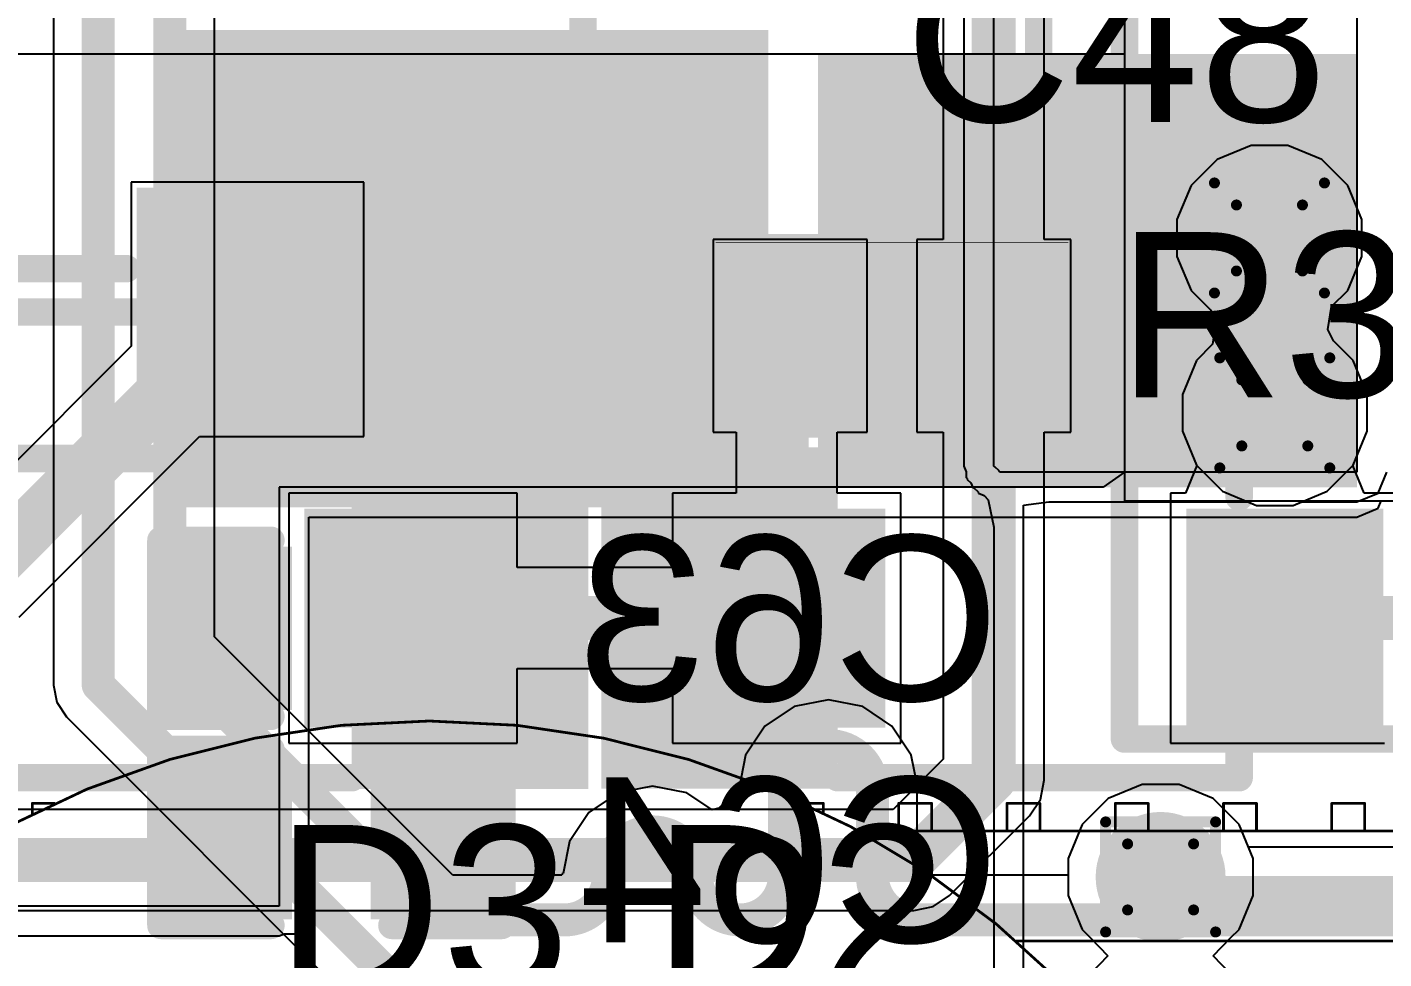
# Model space of a CAD drawing. Header units: inches. Extents: x -6 to 5433, y -4 to 5447.
# Drawn here: x 13.39 to 19.66, y 5.15 to 9.46 of the extents above; entities that cross this region are included whole.
import ezdxf

# ---------------------------------------------------------------- set-up
doc = ezdxf.new("R2010")
doc.units = ezdxf.units.IN
for name, color, linetype in [('Bottom Layer', 5, 'Continuous'), ('Bottom Overlay', 54, 'Continuous'), ('Bottom Paste', 16, 'Continuous'), ('Bottom Solder', 6, 'Continuous'), ('Drill Drawing', 1, 'Continuous'), ('Ground', 16, 'Continuous'), ('Mechanical 4', 56, 'Continuous'), ('Power', 76, 'Continuous'), ('Top Layer', 1, 'Continuous'), ('Top Overlay', 2, 'Continuous'), ('Top Paste', 8, 'Continuous'), ('Top Solder', 216, 'Continuous'), ('Via Holes', 16, 'Continuous')]:
    doc.layers.add(name, color=color, linetype=linetype)
doc.styles.add('Arial', font='', dxfattribs={"height": 0.2})
doc.styles.get('Arial').set_extended_font_data('Arial')

msp = doc.modelspace()

# ---------------------------------------------------------------- hatches: boundary and pattern name
at = {"layer": 'Bottom Layer'}
for points in [[(16.7119, 9.3406), (16.7119, 7.3406), (14.2119, 7.3406), (14.2119, 9.3406)], [(17.043, 7.3316), (19.5319, 7.3316), (19.5319, 9.3317), (17.043, 9.3317)], [(14.097, 6.3627), (14.097, 6.9977), (14.5542, 6.9977), (14.5542, 6.3627)], [(15.0368, 6.3627), (15.0368, 6.9977), (15.494, 6.9977), (15.494, 6.3627)], [(14.097, 5.3976), (14.097, 6.0326), (14.5542, 6.0326), (14.5542, 5.3976)], [(15.0368, 5.3976), (15.0368, 6.0326), (15.494, 6.0326), (15.494, 5.3976)]]:
    msp.add_hatch(color=5, dxfattribs=at).paths.add_polyline_path(points)
h = msp.add_hatch(color=5, dxfattribs=at)
edge = h.paths.add_edge_path()
edge.add_arc((19.1277, 8.4823), 0.3, 0, 360)
h = msp.add_hatch(color=5, dxfattribs=at)
edge = h.paths.add_edge_path()
edge.add_arc((19.1524, 7.6748), 0.3, 0, 360)
h = msp.add_hatch(color=5, dxfattribs=at)
edge = h.paths.add_edge_path()
edge.add_arc((18.6251, 5.5325), 0.3, 0, 360)
at = {"layer": 'Bottom Paste'}
for points in [[(16.7119, 9.3406), (16.7119, 7.3406), (14.2119, 7.3406), (14.2119, 9.3406)], [(14.097, 6.3627), (14.097, 6.9977), (14.5542, 6.9977), (14.5542, 6.3627)], [(15.0368, 6.3627), (15.0368, 6.9977), (15.494, 6.9977), (15.494, 6.3627)], [(14.097, 5.3976), (14.097, 6.0326), (14.5542, 6.0326), (14.5542, 5.3976)], [(15.0368, 5.3976), (15.0368, 6.0326), (15.494, 6.0326), (15.494, 5.3976)]]:
    msp.add_hatch(color=16, dxfattribs=at).paths.add_polyline_path(points)
at = {"layer": 'Bottom Solder'}
for points in [[(16.8135, 9.4422), (16.8135, 7.239), (14.1103, 7.239), (14.1103, 9.4422)], [(14.037, 6.3027), (14.037, 7.0577), (14.6142, 7.0577), (14.6142, 6.3027)], [(14.9768, 6.3027), (14.9768, 7.0577), (15.554, 7.0577), (15.554, 6.3027)], [(14.037, 5.3376), (14.037, 6.0926), (14.6142, 6.0926), (14.6142, 5.3376)], [(14.9768, 5.3376), (14.9768, 6.0926), (15.554, 6.0926), (15.554, 5.3376)]]:
    msp.add_hatch(color=6, dxfattribs=at).paths.add_polyline_path(points)
at = {"layer": 'Ground'}
h = msp.add_hatch(color=16, dxfattribs=at)
edge = h.paths.add_edge_path()
edge.add_arc((19.1277, 8.4823), 0.3, 0, 360)
h = msp.add_hatch(color=16, dxfattribs=at)
edge = h.paths.add_edge_path()
edge.add_arc((19.1524, 7.6748), 0.3, 0, 360)
h = msp.add_hatch(color=16, dxfattribs=at)
edge = h.paths.add_edge_path()
edge.add_arc((18.6251, 5.5325), 0.3, 0, 360)
at = {"layer": 'Power'}
h = msp.add_hatch(color=76, dxfattribs=at)
edge = h.paths.add_edge_path()
edge.add_arc((19.1277, 8.4823), 0.3, 0, 360)
h = msp.add_hatch(color=76, dxfattribs=at)
edge = h.paths.add_edge_path()
edge.add_arc((19.1524, 7.6748), 0.3, 0, 360)
h = msp.add_hatch(color=76, dxfattribs=at)
edge = h.paths.add_edge_path()
edge.add_arc((18.6251, 5.5325), 0.3, 0, 360)
at = {"layer": 'Top Layer'}
h = msp.add_hatch(color=1, dxfattribs=at)
edge = h.paths.add_edge_path()
edge.add_arc((19.1277, 8.4823), 0.3, 0, 360)
for points in [[(14.8178, 7.6934), (13.9978, 7.6934), (13.9978, 8.6134), (14.8178, 8.6134)], [(17.1431, 8.3482), (17.1431, 7.7132), (16.6859, 7.7132), (16.6859, 8.3482)], [(18.0829, 8.3482), (18.0829, 7.7132), (17.6257, 7.7132), (17.6257, 8.3482)], [(14.7259, 7.1774), (15.5259, 7.1774), (15.5259, 6.2774), (14.7259, 6.2774)], [(17.2981, 6.2774), (16.4981, 6.2774), (16.4981, 7.1774), (17.2981, 7.1774)], [(19.5981, 6.2774), (18.7981, 6.2774), (18.7981, 7.1774), (19.5981, 7.1774)]]:
    msp.add_hatch(color=1, dxfattribs=at).paths.add_polyline_path(points)
h = msp.add_hatch(color=1, dxfattribs=at)
edge = h.paths.add_edge_path()
edge.add_arc((19.1524, 7.6748), 0.3, 0, 360)
h = msp.add_hatch(color=1, dxfattribs=at)
edge = h.paths.add_edge_path()
edge.add_arc((18.6251, 5.5325), 0.3, 0, 360)
at = {"layer": 'Top Overlay'}
for points in [[(15.9814, 7.5141), (14.8892, 7.5141), (14.8892, 7.2093), (15.9814, 7.2093)], [(16.0415, 7.2106), (17.1337, 7.2106), (17.1337, 7.5154), (16.0415, 7.5154)], [(15.9814, 7.2347), (15.5496, 7.2347), (15.5496, 6.2187), (15.9814, 6.2187)], [(16.0415, 6.22), (16.4733, 6.22), (16.4733, 7.236), (16.0415, 7.236)], [(15.9814, 6.2441), (14.8892, 6.2441), (14.8892, 5.9393), (15.9814, 5.9393)], [(16.0415, 5.9406), (17.1337, 5.9406), (17.1337, 6.2454), (16.0415, 6.2454)]]:
    msp.add_hatch(color=2, dxfattribs=at).paths.add_polyline_path(points)
at = {"layer": 'Top Paste'}
for points in [[(14.8178, 7.6934), (13.9978, 7.6934), (13.9978, 8.6134), (14.8178, 8.6134)], [(17.1431, 8.3482), (17.1431, 7.7132), (16.6859, 7.7132), (16.6859, 8.3482)], [(18.0829, 8.3482), (18.0829, 7.7132), (17.6257, 7.7132), (17.6257, 8.3482)], [(14.7259, 7.1774), (15.5259, 7.1774), (15.5259, 6.2774), (14.7259, 6.2774)], [(17.2981, 6.2774), (16.4981, 6.2774), (16.4981, 7.1774), (17.2981, 7.1774)], [(19.5981, 6.2774), (18.7981, 6.2774), (18.7981, 7.1774), (19.5981, 7.1774)]]:
    msp.add_hatch(color=8, dxfattribs=at).paths.add_polyline_path(points)
at = {"layer": 'Top Solder'}
for points in [[(14.9194, 7.5918), (13.8962, 7.5918), (13.8962, 8.715), (14.9194, 8.715)], [(17.1981, 8.4032), (17.1981, 7.6582), (16.6309, 7.6582), (16.6309, 8.4032)], [(18.1379, 8.4032), (18.1379, 7.6582), (17.5707, 7.6582), (17.5707, 8.4032)], [(14.6709, 7.2324), (15.5809, 7.2324), (15.5809, 6.2224), (14.6709, 6.2224)], [(17.3531, 6.2224), (16.4431, 6.2224), (16.4431, 7.2324), (17.3531, 7.2324)], [(19.6531, 6.2224), (18.7431, 6.2224), (18.7431, 7.2324), (19.6531, 7.2324)]]:
    msp.add_hatch(color=216, dxfattribs=at).paths.add_polyline_path(points)
at = {"layer": 'Via Holes'}
h = msp.add_hatch(color=7, dxfattribs=at)
edge = h.paths.add_edge_path()
edge.add_arc((19.1277, 8.4823), 0.15, 0, 360)
h = msp.add_hatch(color=7, dxfattribs=at)
edge = h.paths.add_edge_path()
edge.add_arc((19.1524, 7.6748), 0.15, 0, 360)
h = msp.add_hatch(color=7, dxfattribs=at)
edge = h.paths.add_edge_path()
edge.add_arc((18.6251, 5.5325), 0.15, 0, 360)

# ---------------------------------------------------------------- linework, layer by layer
at = {"layer": 'Bottom Layer'}
for p, q in [((18.4581, 32.069), (18.4581, 7.2691)), ((12.483, 9.3317), (18.4581, 9.3317)), ((18.4581, 9.3317), (18.4581, 7.401)), ((18.4581, 7.401), (18.3599, 7.3316)), ((18.3599, 7.3316), (14.5542, 7.3316)), ((14.5542, 7.3316), (14.5542, 5.3976)), ((18.4581, 7.2691), (36.2891, 7.2691)), ((19.6291, 7.2344), (19.6434, 7.2691)), ((19.6434, 7.2691), (22.5311, 7.2691)), ((19.5319, 7.1942), (19.6291, 7.2344)), ((14.6917, 5.3976), (14.6917, 7.1942)), ((14.6917, 7.1942), (19.5319, 7.1942)), ((18.5402, 5.9595), (18.3832, 5.8945)), ((18.71, 5.9595), (18.5402, 5.9595)), ((18.867, 5.8945), (18.71, 5.9595)), ((18.3832, 5.8945), (18.2631, 5.7744)), ((18.9871, 5.7744), (18.867, 5.8945)), ((18.2631, 5.7744), (18.1981, 5.6174)), ((19.0521, 5.6174), (18.9871, 5.7744)), ((18.1981, 5.6174), (18.1981, 5.4475)), ((19.0521, 5.4475), (19.0521, 5.6174)), ((14.5542, 5.3976), (11.4157, 5.3976)), ((14.6812, 5.3723), (14.6917, 5.3976)), ((18.1981, 5.4475), (18.2631, 5.2906)), ((18.9871, 5.2906), (19.0521, 5.4475)), ((14.6812, 5.2706), (14.6812, 5.3723)), ((14.5542, 5.2601), (14.5795, 5.2706)), ((14.5795, 5.2706), (14.6812, 5.2706)), ((18.2631, 5.2906), (18.3018, 5.2519)), ((18.9484, 5.2519), (18.9871, 5.2906)), ((11.4157, 5.2601), (14.5542, 5.2601)), ((18.3018, 5.2519), (18.3818, 5.169)), ((18.8684, 5.169), (18.9484, 5.2519)), ((18.3818, 5.169), (18.3018, 5.086)), ((18.9484, 5.086), (18.8684, 5.169))]:
    msp.add_line(p, q, dxfattribs=at)
at = {"layer": 'Bottom Overlay'}
for points in [[(18.4581, 6.1691, 0.127, 0.127, 0), (18.4581, 33.169, 0.127, 0.127, 0)], [(18.0619, 8.1406, 0.127, 0.127, 0), (18.0619, 13.5406, 0.127, 0.127, 0)], [(12.8619, 8.1406, 0.127, 0.127, 0), (13.9049, 8.1406, 0.127, 0.127, 0)], [(17.0189, 8.1406, 0.127, 0.127, 0), (18.0619, 8.1406, 0.127, 0.127, 0)], [(14.0081, 7.0866, 0.127, 0.127, 0), (14.5161, 7.0866, 0.127, 0.127, 0)], [(14.0081, 6.2738, 0.127, 0.127, 0), (14.0081, 7.0866, 0.127, 0.127, 0)], [(15.0749, 7.0866, 0.127, 0.127, 0), (15.5829, 7.0866, 0.127, 0.127, 0)], [(15.5829, 6.2738, 0.127, 0.127, 0), (15.5829, 7.0866, 0.127, 0.127, 0)], [(14.0081, 6.2738, 0.127, 0.127, 0), (14.5161, 6.2738, 0.127, 0.127, 0)], [(15.0749, 6.2738, 0.127, 0.127, 0), (15.5829, 6.2738, 0.127, 0.127, 0)], [(18.4581, 6.1691, 0.127, 0.127, 0), (20.5123, 6.1691, 0.127, 0.127, 0)], [(14.0081, 6.1215, 0.127, 0.127, 0), (14.5161, 6.1215, 0.127, 0.127, 0)], [(14.0081, 5.3087, 0.127, 0.127, 0), (14.0081, 6.1215, 0.127, 0.127, 0)], [(15.0749, 6.1215, 0.127, 0.127, 0), (15.5829, 6.1215, 0.127, 0.127, 0)], [(15.5829, 5.3087, 0.127, 0.127, 0), (15.5829, 6.1215, 0.127, 0.127, 0)], [(14.0081, 5.3087, 0.127, 0.127, 0), (14.5161, 5.3087, 0.127, 0.127, 0)], [(15.0749, 5.3087, 0.127, 0.127, 0), (15.5829, 5.3087, 0.127, 0.127, 0)]]:
    msp.add_lwpolyline(points, format="xyseb", dxfattribs=at)
for points in [[(13.8731, 8.1406, 0.0635, 0.0635, 1), (13.9366, 8.1406, 0.0635, 0.0635, 1)], [(16.9871, 8.1406, 0.0635, 0.0635, 1), (17.0506, 8.1406, 0.0635, 0.0635, 1)], [(18.0301, 8.1406, 0.0635, 0.0635, 1), (18.0936, 8.1406, 0.0635, 0.0635, 1)], [(18.0301, 8.1406, 0.0635, 0.0635, 1), (18.0936, 8.1406, 0.0635, 0.0635, 1)], [(13.9764, 7.0866, 0.0635, 0.0635, 1), (14.0398, 7.0866, 0.0635, 0.0635, 1)], [(13.9764, 7.0866, 0.0635, 0.0635, 1), (14.0398, 7.0866, 0.0635, 0.0635, 1)], [(14.4843, 7.0866, 0.0635, 0.0635, 1), (14.5479, 7.0866, 0.0635, 0.0635, 1)], [(15.0432, 7.0866, 0.0635, 0.0635, 1), (15.1067, 7.0866, 0.0635, 0.0635, 1)], [(15.5511, 7.0866, 0.0635, 0.0635, 1), (15.6146, 7.0866, 0.0635, 0.0635, 1)], [(15.5511, 7.0866, 0.0635, 0.0635, 1), (15.6146, 7.0866, 0.0635, 0.0635, 1)], [(13.9764, 6.2738, 0.0635, 0.0635, 1), (14.0398, 6.2738, 0.0635, 0.0635, 1)], [(13.9764, 6.2738, 0.0635, 0.0635, 1), (14.0398, 6.2738, 0.0635, 0.0635, 1)], [(14.4843, 6.2738, 0.0635, 0.0635, 1), (14.5479, 6.2738, 0.0635, 0.0635, 1)], [(15.0432, 6.2738, 0.0635, 0.0635, 1), (15.1067, 6.2738, 0.0635, 0.0635, 1)], [(15.5511, 6.2738, 0.0635, 0.0635, 1), (15.6146, 6.2738, 0.0635, 0.0635, 1)], [(15.5511, 6.2738, 0.0635, 0.0635, 1), (15.6146, 6.2738, 0.0635, 0.0635, 1)], [(18.4264, 6.1691, 0.0635, 0.0635, 1), (18.4899, 6.1691, 0.0635, 0.0635, 1)], [(18.4264, 6.1691, 0.0635, 0.0635, 1), (18.4899, 6.1691, 0.0635, 0.0635, 1)], [(13.9764, 6.1215, 0.0635, 0.0635, 1), (14.0398, 6.1215, 0.0635, 0.0635, 1)], [(13.9764, 6.1215, 0.0635, 0.0635, 1), (14.0398, 6.1215, 0.0635, 0.0635, 1)], [(14.4843, 6.1215, 0.0635, 0.0635, 1), (14.5479, 6.1215, 0.0635, 0.0635, 1)], [(15.0432, 6.1215, 0.0635, 0.0635, 1), (15.1067, 6.1215, 0.0635, 0.0635, 1)], [(15.5511, 6.1215, 0.0635, 0.0635, 1), (15.6146, 6.1215, 0.0635, 0.0635, 1)], [(15.5511, 6.1215, 0.0635, 0.0635, 1), (15.6146, 6.1215, 0.0635, 0.0635, 1)], [(13.9764, 5.3087, 0.0635, 0.0635, 1), (14.0398, 5.3087, 0.0635, 0.0635, 1)], [(13.9764, 5.3087, 0.0635, 0.0635, 1), (14.0398, 5.3087, 0.0635, 0.0635, 1)], [(14.4843, 5.3087, 0.0635, 0.0635, 1), (14.5479, 5.3087, 0.0635, 0.0635, 1)], [(15.0432, 5.3087, 0.0635, 0.0635, 1), (15.1067, 5.3087, 0.0635, 0.0635, 1)], [(15.5511, 5.3087, 0.0635, 0.0635, 1), (15.6146, 5.3087, 0.0635, 0.0635, 1)], [(15.5511, 5.3087, 0.0635, 0.0635, 1), (15.6146, 5.3087, 0.0635, 0.0635, 1)]]:
    msp.add_lwpolyline(points, format="xyseb", close=True, dxfattribs=at)
at = {"layer": 'Drill Drawing'}
for points in [[(18.8737, 8.7363, 0.0508, 0.0508, 0), (19.3817, 8.7363, 0.0508, 0.0508, 0)], [(18.8737, 8.2283, 0.0508, 0.0508, 0), (18.8737, 8.7363, 0.0508, 0.0508, 0)], [(19.3817, 8.2283, 0.0508, 0.0508, 0), (19.3817, 8.7363, 0.0508, 0.0508, 0)], [(18.9753, 8.6347, 0.0508, 0.0508, 0), (19.2801, 8.6347, 0.0508, 0.0508, 0)], [(18.9753, 8.3299, 0.0508, 0.0508, 0), (18.9753, 8.6347, 0.0508, 0.0508, 0)], [(19.2801, 8.3299, 0.0508, 0.0508, 0), (19.2801, 8.6347, 0.0508, 0.0508, 0)], [(18.9753, 8.3299, 0.0508, 0.0508, 0), (19.2801, 8.3299, 0.0508, 0.0508, 0)], [(18.8737, 8.2283, 0.0508, 0.0508, 0), (19.3817, 8.2283, 0.0508, 0.0508, 0)], [(18.8984, 7.9288, 0.0508, 0.0508, 0), (19.4064, 7.9288, 0.0508, 0.0508, 0)], [(18.8984, 7.4208, 0.0508, 0.0508, 0), (18.8984, 7.9288, 0.0508, 0.0508, 0)], [(19.4064, 7.4208, 0.0508, 0.0508, 0), (19.4064, 7.9288, 0.0508, 0.0508, 0)], [(19, 7.8272, 0.0508, 0.0508, 0), (19.3048, 7.8272, 0.0508, 0.0508, 0)], [(19, 7.5224, 0.0508, 0.0508, 0), (19, 7.8272, 0.0508, 0.0508, 0)], [(19.3048, 7.5224, 0.0508, 0.0508, 0), (19.3048, 7.8272, 0.0508, 0.0508, 0)], [(19, 7.5224, 0.0508, 0.0508, 0), (19.3048, 7.5224, 0.0508, 0.0508, 0)], [(18.8984, 7.4208, 0.0508, 0.0508, 0), (19.4064, 7.4208, 0.0508, 0.0508, 0)], [(18.3711, 5.7865, 0.0508, 0.0508, 0), (18.8791, 5.7865, 0.0508, 0.0508, 0)], [(18.3711, 5.2785, 0.0508, 0.0508, 0), (18.3711, 5.7865, 0.0508, 0.0508, 0)], [(18.8791, 5.2785, 0.0508, 0.0508, 0), (18.8791, 5.7865, 0.0508, 0.0508, 0)], [(18.4727, 5.6849, 0.0508, 0.0508, 0), (18.7775, 5.6849, 0.0508, 0.0508, 0)], [(18.4727, 5.3801, 0.0508, 0.0508, 0), (18.4727, 5.6849, 0.0508, 0.0508, 0)], [(18.7775, 5.3801, 0.0508, 0.0508, 0), (18.7775, 5.6849, 0.0508, 0.0508, 0)], [(18.4727, 5.3801, 0.0508, 0.0508, 0), (18.7775, 5.3801, 0.0508, 0.0508, 0)], [(18.3711, 5.2785, 0.0508, 0.0508, 0), (18.8791, 5.2785, 0.0508, 0.0508, 0)]]:
    msp.add_lwpolyline(points, format="xyseb", dxfattribs=at)
for points in [[(18.861, 8.7363, 0.0254, 0.0254, 1), (18.8864, 8.7363, 0.0254, 0.0254, 1)], [(18.861, 8.7363, 0.0254, 0.0254, 1), (18.8864, 8.7363, 0.0254, 0.0254, 1)], [(19.369, 8.7363, 0.0254, 0.0254, 1), (19.3944, 8.7363, 0.0254, 0.0254, 1)], [(19.369, 8.7363, 0.0254, 0.0254, 1), (19.3944, 8.7363, 0.0254, 0.0254, 1)], [(18.9626, 8.6347, 0.0254, 0.0254, 1), (18.988, 8.6347, 0.0254, 0.0254, 1)], [(18.9626, 8.6347, 0.0254, 0.0254, 1), (18.988, 8.6347, 0.0254, 0.0254, 1)], [(19.2674, 8.6347, 0.0254, 0.0254, 1), (19.2928, 8.6347, 0.0254, 0.0254, 1)], [(19.2674, 8.6347, 0.0254, 0.0254, 1), (19.2928, 8.6347, 0.0254, 0.0254, 1)], [(18.9626, 8.3299, 0.0254, 0.0254, 1), (18.988, 8.3299, 0.0254, 0.0254, 1)], [(18.9626, 8.3299, 0.0254, 0.0254, 1), (18.988, 8.3299, 0.0254, 0.0254, 1)], [(19.2674, 8.3299, 0.0254, 0.0254, 1), (19.2928, 8.3299, 0.0254, 0.0254, 1)], [(19.2674, 8.3299, 0.0254, 0.0254, 1), (19.2928, 8.3299, 0.0254, 0.0254, 1)], [(18.861, 8.2283, 0.0254, 0.0254, 1), (18.8864, 8.2283, 0.0254, 0.0254, 1)], [(18.861, 8.2283, 0.0254, 0.0254, 1), (18.8864, 8.2283, 0.0254, 0.0254, 1)], [(19.369, 8.2283, 0.0254, 0.0254, 1), (19.3944, 8.2283, 0.0254, 0.0254, 1)], [(19.369, 8.2283, 0.0254, 0.0254, 1), (19.3944, 8.2283, 0.0254, 0.0254, 1)], [(18.8857, 7.9288, 0.0254, 0.0254, 1), (18.9111, 7.9288, 0.0254, 0.0254, 1)], [(18.8857, 7.9288, 0.0254, 0.0254, 1), (18.9111, 7.9288, 0.0254, 0.0254, 1)], [(19.3937, 7.9288, 0.0254, 0.0254, 1), (19.4191, 7.9288, 0.0254, 0.0254, 1)], [(19.3937, 7.9288, 0.0254, 0.0254, 1), (19.4191, 7.9288, 0.0254, 0.0254, 1)], [(18.9873, 7.8272, 0.0254, 0.0254, 1), (19.0127, 7.8272, 0.0254, 0.0254, 1)], [(18.9873, 7.8272, 0.0254, 0.0254, 1), (19.0127, 7.8272, 0.0254, 0.0254, 1)], [(19.2921, 7.8272, 0.0254, 0.0254, 1), (19.3175, 7.8272, 0.0254, 0.0254, 1)], [(19.2921, 7.8272, 0.0254, 0.0254, 1), (19.3175, 7.8272, 0.0254, 0.0254, 1)], [(18.9873, 7.5224, 0.0254, 0.0254, 1), (19.0127, 7.5224, 0.0254, 0.0254, 1)], [(18.9873, 7.5224, 0.0254, 0.0254, 1), (19.0127, 7.5224, 0.0254, 0.0254, 1)], [(19.2921, 7.5224, 0.0254, 0.0254, 1), (19.3175, 7.5224, 0.0254, 0.0254, 1)], [(19.2921, 7.5224, 0.0254, 0.0254, 1), (19.3175, 7.5224, 0.0254, 0.0254, 1)], [(18.8857, 7.4208, 0.0254, 0.0254, 1), (18.9111, 7.4208, 0.0254, 0.0254, 1)], [(18.8857, 7.4208, 0.0254, 0.0254, 1), (18.9111, 7.4208, 0.0254, 0.0254, 1)], [(19.3937, 7.4208, 0.0254, 0.0254, 1), (19.4191, 7.4208, 0.0254, 0.0254, 1)], [(19.3937, 7.4208, 0.0254, 0.0254, 1), (19.4191, 7.4208, 0.0254, 0.0254, 1)], [(18.3584, 5.7865, 0.0254, 0.0254, 1), (18.3838, 5.7865, 0.0254, 0.0254, 1)], [(18.3584, 5.7865, 0.0254, 0.0254, 1), (18.3838, 5.7865, 0.0254, 0.0254, 1)], [(18.8664, 5.7865, 0.0254, 0.0254, 1), (18.8918, 5.7865, 0.0254, 0.0254, 1)], [(18.8664, 5.7865, 0.0254, 0.0254, 1), (18.8918, 5.7865, 0.0254, 0.0254, 1)], [(18.46, 5.6849, 0.0254, 0.0254, 1), (18.4854, 5.6849, 0.0254, 0.0254, 1)], [(18.46, 5.6849, 0.0254, 0.0254, 1), (18.4854, 5.6849, 0.0254, 0.0254, 1)], [(18.7648, 5.6849, 0.0254, 0.0254, 1), (18.7902, 5.6849, 0.0254, 0.0254, 1)], [(18.7648, 5.6849, 0.0254, 0.0254, 1), (18.7902, 5.6849, 0.0254, 0.0254, 1)], [(18.46, 5.3801, 0.0254, 0.0254, 1), (18.4854, 5.3801, 0.0254, 0.0254, 1)], [(18.46, 5.3801, 0.0254, 0.0254, 1), (18.4854, 5.3801, 0.0254, 0.0254, 1)], [(18.7648, 5.3801, 0.0254, 0.0254, 1), (18.7902, 5.3801, 0.0254, 0.0254, 1)], [(18.7648, 5.3801, 0.0254, 0.0254, 1), (18.7902, 5.3801, 0.0254, 0.0254, 1)], [(18.3584, 5.2785, 0.0254, 0.0254, 1), (18.3838, 5.2785, 0.0254, 0.0254, 1)], [(18.3584, 5.2785, 0.0254, 0.0254, 1), (18.3838, 5.2785, 0.0254, 0.0254, 1)], [(18.8664, 5.2785, 0.0254, 0.0254, 1), (18.8918, 5.2785, 0.0254, 0.0254, 1)], [(18.8664, 5.2785, 0.0254, 0.0254, 1), (18.8918, 5.2785, 0.0254, 0.0254, 1)]]:
    msp.add_lwpolyline(points, format="xyseb", close=True, dxfattribs=at)
at = {"layer": 'Ground'}
for p, q in [((13.5115, 18.0597), (13.5115, 6.4186)), ((14.256, 6.6411), (14.256, 17.8372)), ((19.0428, 8.9093), (18.8859, 8.8443)), ((19.2127, 8.9093), (19.0428, 8.9093)), ((19.3696, 8.8443), (19.2127, 8.9093)), ((18.8859, 8.8443), (18.7658, 8.7242)), ((19.4897, 8.7242), (19.3696, 8.8443)), ((18.7658, 8.7242), (18.7007, 8.5672)), ((19.5547, 8.5672), (19.4897, 8.7242)), ((18.7007, 8.5672), (18.7007, 8.3974)), ((19.5547, 8.3974), (19.5547, 8.5672)), ((18.7007, 8.3974), (18.7658, 8.2404)), ((19.4897, 8.2404), (19.5547, 8.3974)), ((18.7658, 8.2404), (18.857, 8.1492)), ((19.415, 8.1657), (19.4897, 8.2404)), ((18.857, 8.1492), (18.882, 8.0965)), ((19.3981, 8.0606), (19.415, 8.1657)), ((18.882, 8.0965), (18.8651, 7.9914)), ((19.4232, 8.0079), (19.3981, 8.0606)), ((18.8651, 7.9914), (18.7904, 7.9167)), ((19.5144, 7.9167), (19.4232, 8.0079)), ((18.7904, 7.9167), (18.7254, 7.7598)), ((19.5794, 7.7598), (19.5144, 7.9167)), ((18.7254, 7.7598), (18.7254, 7.5899)), ((19.5794, 7.5899), (19.5794, 7.7598)), ((18.7254, 7.5899), (18.7904, 7.433)), ((19.5144, 7.433), (19.5794, 7.5899)), ((18.7904, 7.433), (18.9105, 7.3128)), ((19.3942, 7.3128), (19.5144, 7.433)), ((18.9105, 7.3128), (19.0674, 7.2478)), ((19.2373, 7.2478), (19.3942, 7.3128)), ((19.0674, 7.2478), (19.2373, 7.2478)), ((15.3559, 5.5413), (14.256, 6.6411)), ((13.5115, 6.4186), (13.5115, 6.4185)), ((13.5115, 6.4185), (13.5272, 6.3393)), ((13.5272, 6.3393), (13.5721, 6.272)), ((17.0909, 6.3504), (16.9323, 6.3189)), ((17.2495, 6.3189), (17.0909, 6.3504)), ((13.5721, 6.272), (14.9868, 4.8574)), ((16.9323, 6.3189), (16.7979, 6.229)), ((17.3839, 6.229), (17.2495, 6.3189)), ((16.7979, 6.229), (16.7081, 6.0946)), ((17.4737, 6.0946), (17.3839, 6.229)), ((16.7081, 6.0946), (16.6765, 5.936)), ((17.5053, 5.936), (17.4737, 6.0946)), ((18.5402, 5.9595), (18.3832, 5.8945)), ((18.71, 5.9595), (18.5402, 5.9595)), ((18.867, 5.8945), (18.71, 5.9595)), ((16.1195, 5.9201), (15.9851, 5.8303)), ((16.2781, 5.9517), (16.1195, 5.9201)), ((16.4367, 5.9201), (16.2781, 5.9517)), ((16.5535, 5.8421), (16.4367, 5.9201)), ((16.6765, 5.936), (16.5848, 5.8508)), ((17.5013, 5.5494), (17.5013, 5.936)), ((17.5013, 5.936), (17.5053, 5.936)), ((18.3832, 5.8945), (18.2631, 5.7744)), ((18.9871, 5.7744), (18.867, 5.8945)), ((15.9851, 5.8303), (15.8953, 5.6959)), ((16.5848, 5.8508), (16.5535, 5.8421)), ((18.2631, 5.7744), (18.1981, 5.6174)), ((19.0521, 5.6174), (18.9871, 5.7744)), ((15.8953, 5.6959), (15.866, 5.5487)), ((18.1981, 5.6174), (18.1981, 5.5413)), ((19.0521, 5.4475), (19.0521, 5.6174)), ((15.8596, 5.5413), (15.3559, 5.5413)), ((15.862, 5.547), (15.8596, 5.5413)), ((15.866, 5.5487), (15.862, 5.547)), ((17.507, 5.547), (17.5013, 5.5494)), ((17.5094, 5.5413), (17.507, 5.547)), ((18.1981, 5.5413), (17.5094, 5.5413)), ((18.9871, 5.2906), (19.0521, 5.4475)), ((18.9484, 5.2519), (18.9871, 5.2906)), ((18.8684, 5.169), (18.9484, 5.2519)), ((18.9484, 5.086), (18.8684, 5.169))]:
    msp.add_line(p, q, dxfattribs=at)
for points in [[(13.7186, 6.4185, 0.1524, 0.1524, 0), (13.7186, 18.0598, 0.1524, 0.1524, 0)], [(14.0488, 6.5553, 0.1524, 0.1524, 0), (14.0488, 17.923, 0.1524, 0.1524, 0)], [(14.0488, 6.5553, 0.1524, 0.1524, 0), (15.2701, 5.3341, 0.1524, 0.1524, 0)], [(13.7186, 6.4185, 0.1524, 0.1524, 0), (15.1333, 5.0039, 0.1524, 0.1524, 0)], [(16.8877, 5.936, 0.1524, 0.1524, -1), (17.2941, 5.936, 0.1524, 0.1524, 0)], [(16.8877, 5.5373, 0.1524, 0.1524, 0), (16.8877, 5.936, 0.1524, 0.1524, 0)], [(17.2941, 5.5373, 0.1524, 0.1524, 0), (17.2941, 5.936, 0.1524, 0.1524, 0)], [(16.0749, 5.5373, 0.1524, 0.1524, -1), (16.4813, 5.5373, 0.1524, 0.1524, 0)], [(16.0749, 5.5373, 0.1524, 0.1524, -0.414214), (15.8717, 5.3341, 0.1524, 0.1524, 0)], [(16.0749, 5.5373, 0.1524, 0.1524, 0), (16.0749, 5.5373, 0.1524, 0.1524, 0)], [(16.4813, 5.5373, 0.1524, 0.1524, 0), (16.4813, 5.5373, 0.1524, 0.1524, 0)], [(16.8877, 5.5373, 0.1524, 0.1524, -1), (16.4813, 5.5373, 0.1524, 0.1524, 0)], [(17.4973, 5.3341, 0.1524, 0.1524, -0.414214), (17.2941, 5.5373, 0.1524, 0.1524, 0)], [(18.4267, 5.3341, 0.1524, 0.1524, 0), (18.6251, 5.5325, 0.1524, 0.1524, 0)], [(15.2701, 5.3341, 0.1524, 0.1524, 0), (15.5829, 5.3341, 0.1524, 0.1524, 0)], [(15.5829, 5.3341, 0.1524, 0.1524, 0), (15.8717, 5.3341, 0.1524, 0.1524, 0)], [(17.4973, 5.3341, 0.1524, 0.1524, 0), (17.9799, 5.3341, 0.1524, 0.1524, 0)], [(17.9799, 5.3341, 0.1524, 0.1524, 0), (18.4267, 5.3341, 0.1524, 0.1524, 0)]]:
    msp.add_lwpolyline(points, format="xyseb", dxfattribs=at)
for points in [[(14.0107, 6.5553, 0.0762, 0.0762, 1), (14.0869, 6.5553, 0.0762, 0.0762, 1)], [(14.0107, 6.5553, 0.0762, 0.0762, 1), (14.0869, 6.5553, 0.0762, 0.0762, 1)], [(13.6805, 6.4185, 0.0762, 0.0762, 1), (13.7567, 6.4185, 0.0762, 0.0762, 1)], [(13.6805, 6.4185, 0.0762, 0.0762, 1), (13.7567, 6.4185, 0.0762, 0.0762, 1)], [(16.8496, 5.936, 0.0762, 0.0762, 1), (16.9258, 5.936, 0.0762, 0.0762, 1)], [(16.8496, 5.936, 0.0762, 0.0762, 1), (16.9258, 5.936, 0.0762, 0.0762, 1)], [(17.256, 5.936, 0.0762, 0.0762, 1), (17.3322, 5.936, 0.0762, 0.0762, 1)], [(17.256, 5.936, 0.0762, 0.0762, 1), (17.3322, 5.936, 0.0762, 0.0762, 1)], [(16.0368, 5.5373, 0.0762, 0.0762, 1), (16.113, 5.5373, 0.0762, 0.0762, 1)], [(16.0368, 5.5373, 0.0762, 0.0762, 1), (16.113, 5.5373, 0.0762, 0.0762, 1)], [(16.0368, 5.5373, 0.0762, 0.0762, 1), (16.113, 5.5373, 0.0762, 0.0762, 1)], [(16.0368, 5.5373, 0.0762, 0.0762, 1), (16.113, 5.5373, 0.0762, 0.0762, 1)], [(16.4432, 5.5373, 0.0762, 0.0762, 1), (16.5194, 5.5373, 0.0762, 0.0762, 1)], [(16.4432, 5.5373, 0.0762, 0.0762, 1), (16.5194, 5.5373, 0.0762, 0.0762, 1)], [(16.4432, 5.5373, 0.0762, 0.0762, 1), (16.5194, 5.5373, 0.0762, 0.0762, 1)], [(16.4432, 5.5373, 0.0762, 0.0762, 1), (16.5194, 5.5373, 0.0762, 0.0762, 1)], [(16.8496, 5.5373, 0.0762, 0.0762, 1), (16.9258, 5.5373, 0.0762, 0.0762, 1)], [(16.8496, 5.5373, 0.0762, 0.0762, 1), (16.9258, 5.5373, 0.0762, 0.0762, 1)], [(17.256, 5.5373, 0.0762, 0.0762, 1), (17.3322, 5.5373, 0.0762, 0.0762, 1)], [(17.256, 5.5373, 0.0762, 0.0762, 1), (17.3322, 5.5373, 0.0762, 0.0762, 1)], [(18.587, 5.5325, 0.0762, 0.0762, 1), (18.6632, 5.5325, 0.0762, 0.0762, 1)], [(15.232, 5.3341, 0.0762, 0.0762, 1), (15.3082, 5.3341, 0.0762, 0.0762, 1)], [(15.232, 5.3341, 0.0762, 0.0762, 1), (15.3082, 5.3341, 0.0762, 0.0762, 1)], [(15.5448, 5.3341, 0.0762, 0.0762, 1), (15.621, 5.3341, 0.0762, 0.0762, 1)], [(15.5448, 5.3341, 0.0762, 0.0762, 1), (15.621, 5.3341, 0.0762, 0.0762, 1)], [(15.8336, 5.3341, 0.0762, 0.0762, 1), (15.9098, 5.3341, 0.0762, 0.0762, 1)], [(15.8336, 5.3341, 0.0762, 0.0762, 1), (15.9098, 5.3341, 0.0762, 0.0762, 1)], [(17.4592, 5.3341, 0.0762, 0.0762, 1), (17.5354, 5.3341, 0.0762, 0.0762, 1)], [(17.4592, 5.3341, 0.0762, 0.0762, 1), (17.5354, 5.3341, 0.0762, 0.0762, 1)], [(17.9418, 5.3341, 0.0762, 0.0762, 1), (18.018, 5.3341, 0.0762, 0.0762, 1)], [(17.9418, 5.3341, 0.0762, 0.0762, 1), (18.018, 5.3341, 0.0762, 0.0762, 1)], [(18.3886, 5.3341, 0.0762, 0.0762, 1), (18.4648, 5.3341, 0.0762, 0.0762, 1)], [(18.3886, 5.3341, 0.0762, 0.0762, 1), (18.4648, 5.3341, 0.0762, 0.0762, 1)]]:
    msp.add_lwpolyline(points, format="xyseb", close=True, dxfattribs=at)
at = {"layer": 'Mechanical 4'}
for points in [[(19.3747, 2.125, 0.0127, 0.0127, 1), (11.1197, 2.125, 0.0127, 0.0127, 1)], [(13.4109, 5.872, 0.00635, 0.00635, 1), (13.4173, 5.872, 0.00635, 0.00635, 1)], [(13.4109, 5.872, 0.00635, 0.00635, 1), (13.4173, 5.872, 0.00635, 0.00635, 1)], [(13.4109, 5.8231, 0.00635, 0.00635, 1), (13.4173, 5.8231, 0.00635, 0.00635, 1)], [(13.5131, 5.872, 0.00635, 0.00635, 1), (13.5194, 5.872, 0.00635, 0.00635, 1)], [(16.975, 5.872, 0.00635, 0.00635, 1), (16.9814, 5.872, 0.00635, 0.00635, 1)], [(17.0642, 5.872, 0.00635, 0.00635, 1), (17.0706, 5.872, 0.00635, 0.00635, 1)], [(17.0642, 5.872, 0.00635, 0.00635, 1), (17.0706, 5.872, 0.00635, 0.00635, 1)], [(17.0642, 5.8295, 0.00635, 0.00635, 1), (17.0706, 5.8295, 0.00635, 0.00635, 1)], [(17.4119, 5.872, 0.00635, 0.00635, 1), (17.4183, 5.872, 0.00635, 0.00635, 1)], [(17.4119, 5.872, 0.00635, 0.00635, 1), (17.4183, 5.872, 0.00635, 0.00635, 1)], [(17.5643, 5.872, 0.00635, 0.00635, 1), (17.5707, 5.872, 0.00635, 0.00635, 1)], [(17.5643, 5.872, 0.00635, 0.00635, 1), (17.5707, 5.872, 0.00635, 0.00635, 1)], [(17.9121, 5.872, 0.00635, 0.00635, 1), (17.9184, 5.872, 0.00635, 0.00635, 1)], [(17.9121, 5.872, 0.00635, 0.00635, 1), (17.9184, 5.872, 0.00635, 0.00635, 1)], [(18.0645, 5.872, 0.00635, 0.00635, 1), (18.0708, 5.872, 0.00635, 0.00635, 1)], [(18.0645, 5.872, 0.00635, 0.00635, 1), (18.0708, 5.872, 0.00635, 0.00635, 1)], [(18.4122, 5.872, 0.00635, 0.00635, 1), (18.4185, 5.872, 0.00635, 0.00635, 1)], [(18.4122, 5.872, 0.00635, 0.00635, 1), (18.4185, 5.872, 0.00635, 0.00635, 1)], [(18.5646, 5.872, 0.00635, 0.00635, 1), (18.5709, 5.872, 0.00635, 0.00635, 1)], [(18.5646, 5.872, 0.00635, 0.00635, 1), (18.5709, 5.872, 0.00635, 0.00635, 1)], [(18.9123, 5.872, 0.00635, 0.00635, 1), (18.9187, 5.872, 0.00635, 0.00635, 1)], [(18.9123, 5.872, 0.00635, 0.00635, 1), (18.9187, 5.872, 0.00635, 0.00635, 1)], [(19.0647, 5.872, 0.00635, 0.00635, 1), (19.0711, 5.872, 0.00635, 0.00635, 1)], [(19.0647, 5.872, 0.00635, 0.00635, 1), (19.0711, 5.872, 0.00635, 0.00635, 1)], [(19.4124, 5.872, 0.00635, 0.00635, 1), (19.4188, 5.872, 0.00635, 0.00635, 1)], [(19.4124, 5.872, 0.00635, 0.00635, 1), (19.4188, 5.872, 0.00635, 0.00635, 1)], [(19.5648, 5.872, 0.00635, 0.00635, 1), (19.5712, 5.872, 0.00635, 0.00635, 1)], [(19.5648, 5.872, 0.00635, 0.00635, 1), (19.5712, 5.872, 0.00635, 0.00635, 1)], [(17.2278, 5.7445, 0.00635, 0.00635, 1), (17.2342, 5.7445, 0.00635, 0.00635, 1)], [(17.4119, 5.7445, 0.00635, 0.00635, 1), (17.4183, 5.7445, 0.00635, 0.00635, 1)], [(17.5643, 5.7445, 0.00635, 0.00635, 1), (17.5707, 5.7445, 0.00635, 0.00635, 1)], [(17.9121, 5.7445, 0.00635, 0.00635, 1), (17.9184, 5.7445, 0.00635, 0.00635, 1)], [(18.0645, 5.7445, 0.00635, 0.00635, 1), (18.0708, 5.7445, 0.00635, 0.00635, 1)], [(18.4122, 5.7445, 0.00635, 0.00635, 1), (18.4185, 5.7445, 0.00635, 0.00635, 1)], [(18.5646, 5.7445, 0.00635, 0.00635, 1), (18.5709, 5.7445, 0.00635, 0.00635, 1)], [(18.9123, 5.7445, 0.00635, 0.00635, 1), (18.9187, 5.7445, 0.00635, 0.00635, 1)], [(19.0647, 5.7445, 0.00635, 0.00635, 1), (19.0711, 5.7445, 0.00635, 0.00635, 1)], [(19.4124, 5.7445, 0.00635, 0.00635, 1), (19.4188, 5.7445, 0.00635, 0.00635, 1)], [(19.5648, 5.7445, 0.00635, 0.00635, 1), (19.5712, 5.7445, 0.00635, 0.00635, 1)], [(17.956, 5.2365, 0.00635, 0.00635, 1), (17.9624, 5.2365, 0.00635, 0.00635, 1)]]:
    msp.add_lwpolyline(points, format="xyseb", close=True, dxfattribs=at)
for points in [[(13.4141, 5.8231, 0.0127, 0.0127, 0), (13.4141, 5.872, 0.0127, 0.0127, 0)], [(13.4141, 5.872, 0.0127, 0.0127, 0), (13.5163, 5.872, 0.0127, 0.0127, 0)], [(16.9782, 5.872, 0.0127, 0.0127, 0), (17.0674, 5.872, 0.0127, 0.0127, 0)], [(17.0674, 5.8295, 0.0127, 0.0127, 0), (17.0674, 5.872, 0.0127, 0.0127, 0)], [(17.4151, 5.7445, 0.0127, 0.0127, 0), (17.4151, 5.872, 0.0127, 0.0127, 0)], [(17.4151, 5.872, 0.0127, 0.0127, 0), (17.5675, 5.872, 0.0127, 0.0127, 0)], [(17.5675, 5.7445, 0.0127, 0.0127, 0), (17.5675, 5.872, 0.0127, 0.0127, 0)], [(17.9152, 5.7445, 0.0127, 0.0127, 0), (17.9152, 5.872, 0.0127, 0.0127, 0)], [(17.9152, 5.872, 0.0127, 0.0127, 0), (18.0676, 5.872, 0.0127, 0.0127, 0)], [(18.0676, 5.7445, 0.0127, 0.0127, 0), (18.0676, 5.872, 0.0127, 0.0127, 0)], [(18.4154, 5.7445, 0.0127, 0.0127, 0), (18.4154, 5.872, 0.0127, 0.0127, 0)], [(18.4154, 5.872, 0.0127, 0.0127, 0), (18.5678, 5.872, 0.0127, 0.0127, 0)], [(18.5678, 5.7445, 0.0127, 0.0127, 0), (18.5678, 5.872, 0.0127, 0.0127, 0)], [(18.9155, 5.7445, 0.0127, 0.0127, 0), (18.9155, 5.872, 0.0127, 0.0127, 0)], [(18.9155, 5.872, 0.0127, 0.0127, 0), (19.0679, 5.872, 0.0127, 0.0127, 0)], [(19.0679, 5.7445, 0.0127, 0.0127, 0), (19.0679, 5.872, 0.0127, 0.0127, 0)], [(19.4156, 5.7445, 0.0127, 0.0127, 0), (19.4156, 5.872, 0.0127, 0.0127, 0)], [(19.4156, 5.872, 0.0127, 0.0127, 0), (19.568, 5.872, 0.0127, 0.0127, 0)], [(19.568, 5.7445, 0.0127, 0.0127, 0), (19.568, 5.872, 0.0127, 0.0127, 0)], [(17.231, 5.7445, 0.0127, 0.0127, 0), (25.9025, 5.7445, 0.0127, 0.0127, 0)], [(17.9592, 5.2365, 0.0127, 0.0127, 0), (25.3374, 5.2365, 0.0127, 0.0127, 0)]]:
    msp.add_lwpolyline(points, format="xyseb", dxfattribs=at)
at = {"layer": 'Power'}
for p, q in [((17.7169, 10.5185), (17.7169, 7.4283)), ((17.8543, 7.4283), (17.8543, 10.5185)), ((19.5319, 9.7671), (19.5319, 7.401)), ((17.7169, 7.4283), (17.7273, 7.403)), ((17.7273, 7.403), (17.7273, 7.3757)), ((17.8602, 7.4258), (17.8543, 7.4283)), ((17.8543, 7.4283), (17.8543, 7.4283)), ((17.8792, 7.4069), (17.8602, 7.4258)), ((17.8817, 7.401), (17.8792, 7.4069)), ((19.5319, 7.401), (17.8817, 7.401)), ((19.6291, 7.3038), (19.6693, 7.401)), ((17.7273, 7.3757), (17.731, 7.372)), ((17.731, 7.372), (17.7314, 7.3668)), ((17.7314, 7.3668), (17.7314, 7.3668)), ((17.7314, 7.3668), (17.7485, 7.352)), ((17.7485, 7.352), (17.7571, 7.3311)), ((17.7571, 7.3311), (17.763, 7.3286)), ((17.763, 7.3286), (17.782, 7.3097)), ((17.782, 7.3097), (17.782, 7.3097)), ((17.782, 7.3097), (17.7845, 7.3038)), ((17.7845, 7.3038), (17.8097, 7.2933)), ((17.8097, 7.2933), (17.8291, 7.274)), ((17.8291, 7.274), (17.8543, 7.147)), ((19.5319, 7.2635), (19.6291, 7.3038)), ((17.9918, 7.2487), (18.1091, 7.2635)), ((17.9918, 3.8559), (17.9918, 7.2487)), ((18.1091, 7.2635), (19.0296, 7.2635)), ((19.0296, 7.2635), (19.0674, 7.2478)), ((19.0674, 7.2478), (19.2373, 7.2478)), ((19.2373, 7.2478), (19.2751, 7.2635)), ((19.2751, 7.2635), (19.5319, 7.2635)), ((17.8543, 7.147), (17.8543, 3.8559)), ((18.5402, 5.9595), (18.3832, 5.8945)), ((18.71, 5.9595), (18.5402, 5.9595)), ((18.867, 5.8945), (18.71, 5.9595)), ((18.3832, 5.8945), (18.2631, 5.7744)), ((18.9871, 5.7744), (18.867, 5.8945)), ((18.2631, 5.7744), (18.1981, 5.6174)), ((19.0521, 5.6174), (18.9871, 5.7744)), ((18.1981, 5.6174), (18.1981, 5.4475)), ((19.0521, 5.4475), (19.0521, 5.6174)), ((18.1981, 5.4475), (18.2631, 5.2906)), ((18.9871, 5.2906), (19.0521, 5.4475)), ((18.2631, 5.2906), (18.3018, 5.2519)), ((18.9484, 5.2519), (18.9871, 5.2906)), ((18.3018, 5.2519), (18.3818, 5.169)), ((18.8684, 5.169), (18.9484, 5.2519)), ((18.3818, 5.169), (18.3018, 5.086)), ((18.9484, 5.086), (18.8684, 5.169))]:
    msp.add_line(p, q, dxfattribs=at)
at = {"layer": 'Top Layer'}
for p, q in [((17.6212, 10.6293), (17.6212, 8.4752)), ((18.0874, 8.4752), (18.0874, 10.5959)), ((19.0428, 8.9093), (18.8859, 8.8443)), ((19.2127, 8.9093), (19.0428, 8.9093)), ((19.3696, 8.8443), (19.2127, 8.9093)), ((18.8859, 8.8443), (18.7658, 8.7242)), ((19.4897, 8.7242), (19.3696, 8.8443)), ((14.9448, 8.7404), (13.8708, 8.7404)), ((13.8708, 8.7404), (13.8708, 7.9826)), ((14.9448, 7.5664), (14.9448, 8.7404)), ((18.7658, 8.7242), (18.7007, 8.5672)), ((19.5547, 8.5672), (19.4897, 8.7242)), ((18.7007, 8.5672), (18.7007, 8.3974)), ((19.5547, 8.3974), (19.5547, 8.5672)), ((17.2701, 8.4752), (16.5589, 8.4752)), ((16.5589, 8.4752), (16.5589, 7.5862)), ((17.2701, 7.5862), (17.2701, 8.4752)), ((17.6212, 8.4752), (17.4987, 8.4752)), ((17.4987, 8.4752), (17.4987, 7.5862)), ((18.2099, 8.4752), (18.0874, 8.4752)), ((18.2099, 7.5862), (18.2099, 8.4752)), ((18.7007, 8.3974), (18.7658, 8.2404)), ((19.4897, 8.2404), (19.5547, 8.3974)), ((18.7658, 8.2404), (18.857, 8.1492)), ((19.415, 8.1657), (19.4897, 8.2404)), ((18.857, 8.1492), (18.882, 8.0965)), ((19.3981, 8.0606), (19.415, 8.1657)), ((18.882, 8.0965), (18.8651, 7.9914)), ((19.4232, 8.0079), (19.3981, 8.0606)), ((13.8708, 7.9826), (13.1925, 7.3044)), ((18.8651, 7.9914), (18.7904, 7.9167)), ((19.5144, 7.9167), (19.4232, 8.0079)), ((18.7904, 7.9167), (18.7254, 7.7598)), ((19.5794, 7.7598), (19.5144, 7.9167)), ((18.7254, 7.7598), (18.7254, 7.5899)), ((19.5794, 7.5899), (19.5794, 7.7598)), ((16.5589, 7.5862), (16.665, 7.5862)), ((16.665, 7.5862), (16.665, 7.3044)), ((17.1312, 7.3044), (17.1312, 7.5862)), ((17.1312, 7.5862), (17.2701, 7.5862)), ((17.4987, 7.5862), (17.6212, 7.5862)), ((17.6212, 7.5862), (17.6212, 6.0761)), ((18.0874, 5.9796), (18.0874, 7.5862)), ((18.0874, 7.5862), (18.2099, 7.5862)), ((18.7254, 7.5899), (18.7904, 7.433)), ((19.5144, 7.433), (19.5794, 7.5899)), ((13.3529, 6.7323), (14.187, 7.5664)), ((14.187, 7.5664), (14.9448, 7.5664)), ((18.7919, 7.4314), (18.7393, 7.3044)), ((18.7904, 7.433), (18.7919, 7.4314)), ((19.5128, 7.4314), (19.5144, 7.433)), ((19.5654, 7.3044), (19.5128, 7.4314)), ((15.6529, 7.3044), (14.5989, 7.3044)), ((14.5989, 7.3044), (14.5989, 6.1504)), ((15.6529, 6.9605), (15.6529, 7.3044)), ((16.665, 7.3044), (16.3711, 7.3044)), ((16.3711, 7.3044), (16.3711, 6.9605)), ((17.4251, 7.3044), (17.1312, 7.3044)), ((17.4251, 6.1504), (17.4251, 7.3044)), ((18.7393, 7.3044), (18.6711, 7.3044)), ((18.6711, 7.3044), (18.6711, 6.1504)), ((19.7251, 7.3044), (19.5654, 7.3044)), ((16.3711, 6.9605), (15.6529, 6.9605)), ((15.6529, 6.1504), (15.6529, 6.4943)), ((15.6529, 6.4943), (16.3711, 6.4943)), ((16.3711, 6.4943), (16.3711, 6.1504)), ((14.5989, 6.1504), (15.6529, 6.1504)), ((16.3711, 6.1504), (17.4251, 6.1504)), ((18.6711, 6.1504), (19.6591, 6.1504)), ((17.6212, 6.0761), (17.3893, 5.8441)), ((18.0697, 5.8904), (18.0874, 5.9796)), ((18.5402, 5.9595), (18.3832, 5.8945)), ((18.71, 5.9595), (18.5402, 5.9595)), ((18.867, 5.8945), (18.71, 5.9595)), ((18.0191, 5.8148), (18.0697, 5.8904)), ((18.3832, 5.8945), (18.2631, 5.7744)), ((18.9871, 5.7744), (18.867, 5.8945)), ((17.3893, 5.8441), (11.1698, 5.8441)), ((17.6506, 5.4463), (18.0191, 5.8148)), ((18.2631, 5.7744), (18.1981, 5.6174)), ((19.0305, 5.6695), (18.9871, 5.7744)), ((19.8444, 5.6695), (19.0305, 5.6695)), ((18.1981, 5.6174), (18.1981, 5.4475)), ((17.4858, 5.378), (17.575, 5.3957)), ((17.575, 5.3957), (17.6506, 5.4463)), ((18.1981, 5.4475), (18.2631, 5.2906)), ((-1.0456, 5.378), (17.4858, 5.378)), ((18.2631, 5.2906), (18.3018, 5.2519)), ((18.3018, 5.2519), (18.3818, 5.169)), ((18.3818, 5.169), (18.3018, 5.086))]:
    msp.add_line(p, q, dxfattribs=at)
for points in [[(17.8543, 8.0307, 0.2032, 0.2032, 0), (17.8543, 10.9455, 0.2032, 0.2032, 0)], [(12.9818, 6.7274, 0.254, 0.254, 0), (14.4078, 8.1534, 0.254, 0.254, 0)], [(16.8981, 8.0142, 0.2032, 0.2032, 0), (16.9145, 8.0307, 0.2032, 0.2032, 0)], [(16.8981, 6.7274, 0.2032, 0.2032, 0), (16.8981, 8.0142, 0.2032, 0.2032, 0)], [(17.8543, 5.9796, 0.2032, 0.2032, 0), (17.8543, 8.0307, 0.2032, 0.2032, 0)], [(15.1259, 6.7274, 0.2032, 0.2032, 0), (16.8981, 6.7274, 0.2032, 0.2032, 0)], [(19.1981, 6.7274, 0.2032, 0.2032, 0), (20.0521, 6.7274, 0.2032, 0.2032, 0)], [(17.4858, 5.6111, 0.2032, 0.2032, 0), (17.8543, 5.9796, 0.2032, 0.2032, 0)], [(-1.0456, 5.6111, 0.2032, 0.2032, 0), (17.4858, 5.6111, 0.2032, 0.2032, 0)], [(18.6251, 5.5325, 0.2794, 0.2794, 0), (18.76, 5.3976, 0.2794, 0.2794, 0)], [(18.76, 5.3976, 0.2794, 0.2794, 0), (21.9833, 5.3976, 0.2794, 0.2794, 0)]]:
    msp.add_lwpolyline(points, format="xyseb", dxfattribs=at)
for points in [[(14.3443, 8.1534, 0.127, 0.127, 1), (14.4713, 8.1534, 0.127, 0.127, 1)], [(16.8473, 8.0142, 0.1016, 0.1016, 1), (16.9489, 8.0142, 0.1016, 0.1016, 1)], [(16.8473, 8.0142, 0.1016, 0.1016, 1), (16.9489, 8.0142, 0.1016, 0.1016, 1)], [(16.8637, 8.0307, 0.1016, 0.1016, 1), (16.9653, 8.0307, 0.1016, 0.1016, 1)], [(17.8035, 8.0307, 0.1016, 0.1016, 1), (17.9051, 8.0307, 0.1016, 0.1016, 1)], [(17.8035, 8.0307, 0.1016, 0.1016, 1), (17.9051, 8.0307, 0.1016, 0.1016, 1)], [(15.0751, 6.7274, 0.1016, 0.1016, 1), (15.1767, 6.7274, 0.1016, 0.1016, 1)], [(16.8473, 6.7274, 0.1016, 0.1016, 1), (16.9489, 6.7274, 0.1016, 0.1016, 1)], [(16.8473, 6.7274, 0.1016, 0.1016, 1), (16.9489, 6.7274, 0.1016, 0.1016, 1)], [(19.1473, 6.7274, 0.1016, 0.1016, 1), (19.2489, 6.7274, 0.1016, 0.1016, 1)], [(17.8035, 5.9796, 0.1016, 0.1016, 1), (17.9051, 5.9796, 0.1016, 0.1016, 1)], [(17.8035, 5.9796, 0.1016, 0.1016, 1), (17.9051, 5.9796, 0.1016, 0.1016, 1)], [(17.435, 5.6111, 0.1016, 0.1016, 1), (17.5366, 5.6111, 0.1016, 0.1016, 1)], [(17.435, 5.6111, 0.1016, 0.1016, 1), (17.5366, 5.6111, 0.1016, 0.1016, 1)], [(18.5553, 5.5325, 0.1397, 0.1397, 1), (18.695, 5.5325, 0.1397, 0.1397, 1)], [(18.6902, 5.3976, 0.1397, 0.1397, 1), (18.8299, 5.3976, 0.1397, 0.1397, 1)], [(18.6902, 5.3976, 0.1397, 0.1397, 1), (18.8299, 5.3976, 0.1397, 0.1397, 1)]]:
    msp.add_lwpolyline(points, format="xyseb", close=True, dxfattribs=at)
at = {"layer": 'Top Overlay'}
for points in [[(15.9572, 8.3406, 0.127, 0.127, 0), (15.9572, 9.7376, 0.127, 0.127, 0)], [(16.597, 8.4371, 0.127, 0.127, 0), (18.1718, 8.4371, 0.127, 0.127, 0)], [(16.597, 7.6243, 0.127, 0.127, 0), (16.597, 8.4371, 0.127, 0.127, 0)], [(16.5716, 8.4625, 0.00323, 0.00323, 0), (18.1972, 8.4625, 0.00323, 0.00323, 0)], [(18.1718, 7.6243, 0.127, 0.127, 0), (18.1718, 8.4371, 0.127, 0.127, 0)], [(12.8584, 8.3406, 0.127, 0.127, 0), (13.849, 8.3406, 0.127, 0.127, 0)], [(14.9666, 8.3406, 0.127, 0.127, 0), (15.9572, 8.3406, 0.127, 0.127, 0)], [(16.597, 7.6243, 0.127, 0.127, 0), (18.1718, 7.6243, 0.127, 0.127, 0)], [(13.0361, 7.464, 0.127, 0.127, 0), (14.8903, 7.464, 0.127, 0.127, 0)], [(17.1337, 7.464, 0.127, 0.127, 0), (18.9879, 7.464, 0.127, 0.127, 0)], [(18.9879, 7.2862, 0.127, 0.127, 0), (18.9879, 7.464, 0.127, 0.127, 0)], [(18.9879, 5.9908, 0.127, 0.127, 0), (18.9879, 6.1686, 0.127, 0.127, 0)], [(13.0361, 5.9908, 0.127, 0.127, 0), (14.8903, 5.9908, 0.127, 0.127, 0)], [(17.1337, 5.9908, 0.127, 0.127, 0), (18.9879, 5.9908, 0.127, 0.127, 0)]]:
    msp.add_lwpolyline(points, format="xyseb", dxfattribs=at)
for points in [[(16.5653, 8.4371, 0.0635, 0.0635, 1), (16.6288, 8.4371, 0.0635, 0.0635, 1)], [(16.5653, 8.4371, 0.0635, 0.0635, 1), (16.6288, 8.4371, 0.0635, 0.0635, 1)], [(16.5708, 8.4625, 0.00161, 0.00161, 1), (16.5724, 8.4625, 0.00161, 0.00161, 1)], [(18.1401, 8.4371, 0.0635, 0.0635, 1), (18.2036, 8.4371, 0.0635, 0.0635, 1)], [(18.1401, 8.4371, 0.0635, 0.0635, 1), (18.2036, 8.4371, 0.0635, 0.0635, 1)], [(18.1964, 8.4625, 0.00161, 0.00161, 1), (18.198, 8.4625, 0.00161, 0.00161, 1)], [(13.8172, 8.3406, 0.0635, 0.0635, 1), (13.8807, 8.3406, 0.0635, 0.0635, 1)], [(14.9348, 8.3406, 0.0635, 0.0635, 1), (14.9983, 8.3406, 0.0635, 0.0635, 1)], [(15.9254, 8.3406, 0.0635, 0.0635, 1), (15.9889, 8.3406, 0.0635, 0.0635, 1)], [(15.9254, 8.3406, 0.0635, 0.0635, 1), (15.9889, 8.3406, 0.0635, 0.0635, 1)], [(16.5653, 7.6243, 0.0635, 0.0635, 1), (16.6288, 7.6243, 0.0635, 0.0635, 1)], [(16.5653, 7.6243, 0.0635, 0.0635, 1), (16.6288, 7.6243, 0.0635, 0.0635, 1)], [(18.1401, 7.6243, 0.0635, 0.0635, 1), (18.2036, 7.6243, 0.0635, 0.0635, 1)], [(18.1401, 7.6243, 0.0635, 0.0635, 1), (18.2036, 7.6243, 0.0635, 0.0635, 1)], [(14.8586, 7.464, 0.0635, 0.0635, 1), (14.9221, 7.464, 0.0635, 0.0635, 1)], [(17.1019, 7.464, 0.0635, 0.0635, 1), (17.1654, 7.464, 0.0635, 0.0635, 1)], [(18.9561, 7.464, 0.0635, 0.0635, 1), (19.0196, 7.464, 0.0635, 0.0635, 1)], [(18.9561, 7.464, 0.0635, 0.0635, 1), (19.0196, 7.464, 0.0635, 0.0635, 1)], [(18.9561, 7.2862, 0.0635, 0.0635, 1), (19.0196, 7.2862, 0.0635, 0.0635, 1)], [(18.9561, 6.1686, 0.0635, 0.0635, 1), (19.0196, 6.1686, 0.0635, 0.0635, 1)], [(14.8586, 5.9908, 0.0635, 0.0635, 1), (14.9221, 5.9908, 0.0635, 0.0635, 1)], [(17.1019, 5.9908, 0.0635, 0.0635, 1), (17.1654, 5.9908, 0.0635, 0.0635, 1)], [(18.9561, 5.9908, 0.0635, 0.0635, 1), (19.0196, 5.9908, 0.0635, 0.0635, 1)], [(18.9561, 5.9908, 0.0635, 0.0635, 1), (19.0196, 5.9908, 0.0635, 0.0635, 1)]]:
    msp.add_lwpolyline(points, format="xyseb", close=True, dxfattribs=at)

# ---------------------------------------------------------------- texts
at = {"layer": 'Bottom Overlay', "style": 'Arial', "text_generation_flag": 2}
for s, p in [('C63', (17.8837, 6.3465)), ('C64', (17.8837, 5.2302))]:
    msp.add_text(s, height=0.762, rotation=360, dxfattribs=at).set_placement(p)
at = {"layer": 'Top Overlay', "style": 'Arial'}
for s, p in [('C48', (17.4425, 9.0185)), ('R31', (18.4235, 7.7472)), ('D3', (14.5363, 5.0103)), ('D2', (16.2797, 5.0103))]:
    msp.add_text(s, height=0.762, dxfattribs=at).set_placement(p)

doc.saveas('drawing.dxf')
